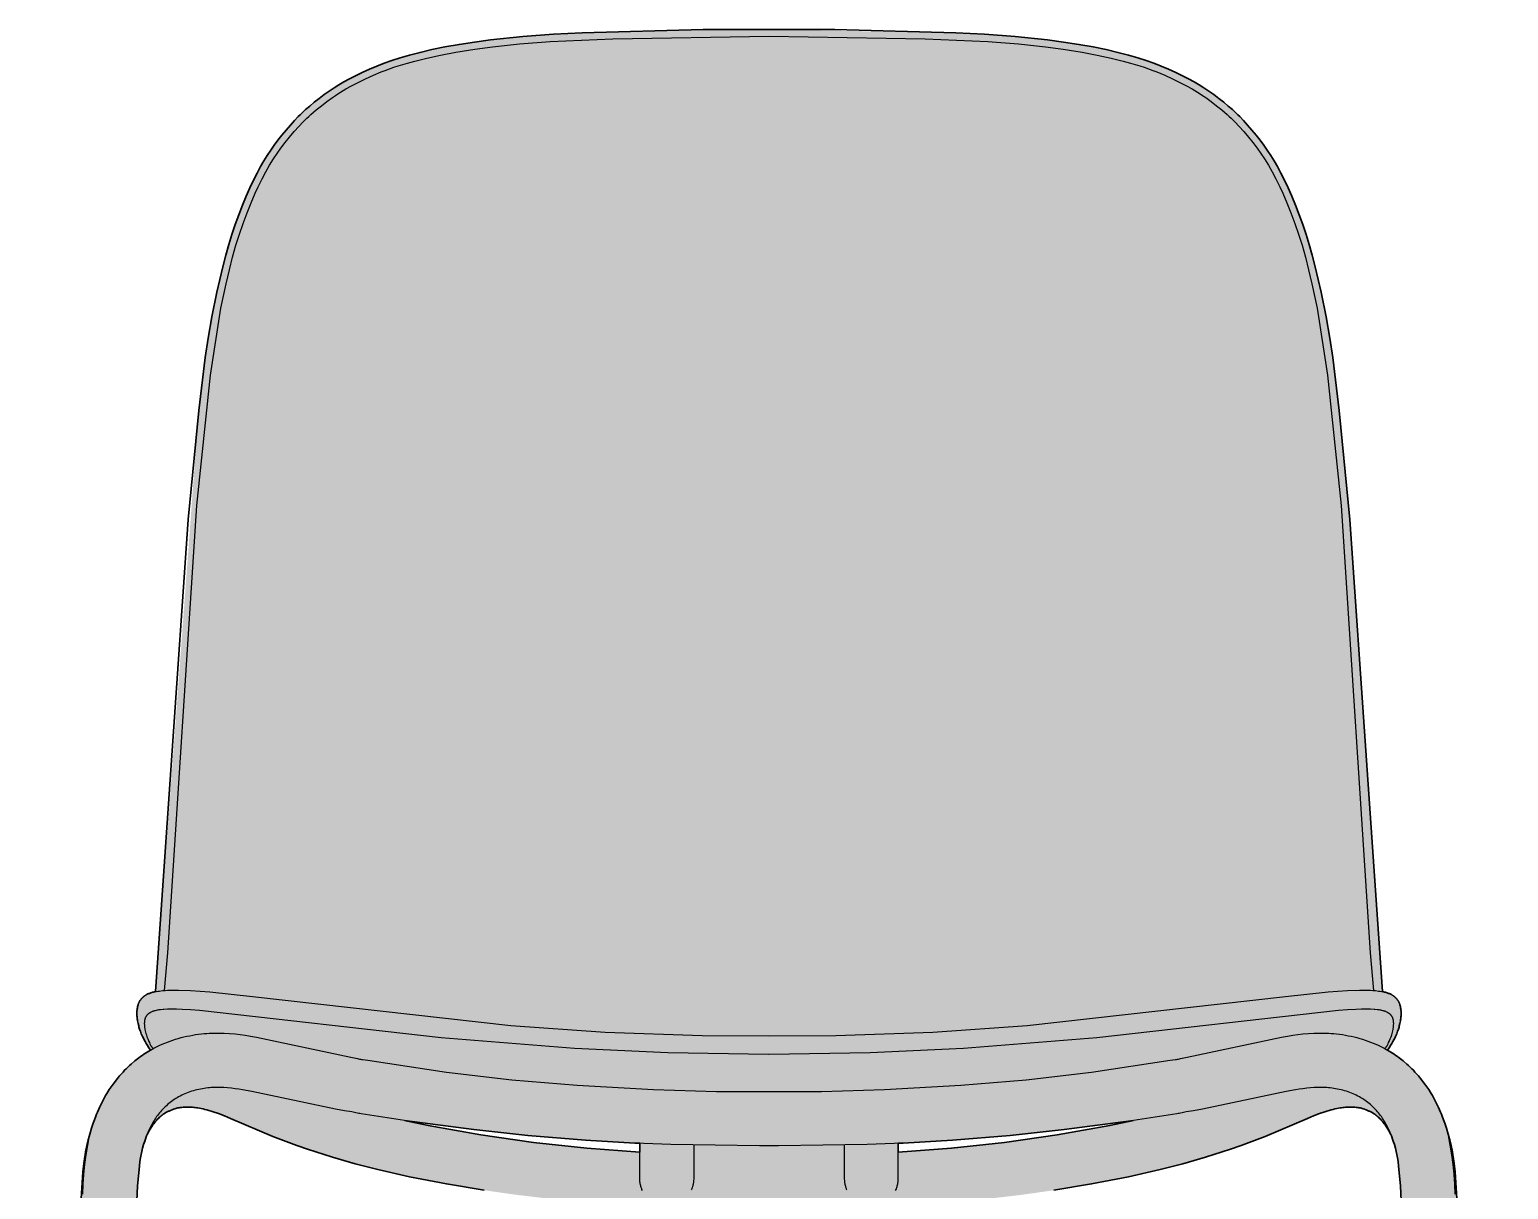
# Model space of a CAD drawing. Header units: millimetres. Extents: x 0 to 1796, y -1006 to 814.
# Drawn here: x 159 to 678, y 407 to 814 of the extents above; entities that cross this region are included whole.
import ezdxf

# ---------------------------------------------------------------- set-up
doc = ezdxf.new("R2010")
doc.units = ezdxf.units.MM
doc.layers.add('Blocks', color=7, linetype='Continuous')
doc.layers.add('Blocks$Fill', color=7, linetype='Continuous', true_color=0xffffff)
doc.layers.add('Blocks$Inner', color=7, linetype='Continuous', lineweight=25, true_color=0x007f00)
doc.layers.add('Blocks$Outline', color=7, linetype='Continuous', lineweight=35, true_color=0xff3f3f)

# ---------------------------------------------------------------- blocks, each defined once
blk = doc.blocks.new('13Eighty Dining Chair Front')
at = {"layer": 'Blocks$Fill'}
h = blk.add_hatch(color=256, dxfattribs=at)
h.paths.add_polyline_path([(199.38, 423.37), (198.77, 421.27), (198.48, 420.1), (198.23, 418.97), (198.02, 417.79), (197.82, 416.5), (197.64, 415.01), (197.29, 411.45), (197.01, 408.05), (179.03, 2.99), (178.97, 2.18), (178.94, 1.9), (178.93, 1.78), (178.92, 1.68), (178.9, 1.59), (178.89, 1.51), (178.88, 1.48), (178.87, 1.44), (178.86, 1.41), (178.85, 1.38), (178.84, 1.35), (178.84, 1.33), (178.83, 1.3), (178.82, 1.28), (178.81, 1.25), (178.8, 1.23), (178.78, 1.19), (178.76, 1.14), (178.73, 1.1), (178.71, 1.06), (178.69, 1.01), (178.66, 0.97), (178.63, 0.93), (178.6, 0.89), (178.57, 0.85), (178.54, 0.81), (178.51, 0.77), (178.47, 0.73), (178.44, 0.69), (178.4, 0.65), (178.36, 0.61), (178.32, 0.58), (178.28, 0.54), (178.24, 0.51), (178.19, 0.48), (178.15, 0.44), (178.1, 0.41), (178.06, 0.38), (178.01, 0.35), (177.96, 0.32), (177.91, 0.3), (177.86, 0.27), (177.8, 0.24), (177.75, 0.22), (177.7, 0.2), (177.64, 0.18), (177.59, 0.16), (177.54, 0.14), (177.48, 0.12), (177.45, 0.11), (177.42, 0.1), (177.41, 0.1), (177.39, 0.1), (177.37, 0.09), (177.35, 0.09), (177.31, 0.08), (177.26, 0.07), (177.19, 0.07), (177.12, 0.06), (176.92, 0.05), (175.88, 0.03), (161.72, 0.03), (161.32, 0.04), (161.18, 0.05), (161.05, 0.06), (160.95, 0.07), (160.85, 0.09), (160.76, 0.1), (160.68, 0.11), (160.6, 0.13), (160.52, 0.15), (160.45, 0.17), (160.41, 0.18), (160.38, 0.19), (160.34, 0.2), (160.31, 0.21), (160.28, 0.23), (160.25, 0.24), (160.21, 0.25), (160.18, 0.27), (160.16, 0.28), (160.13, 0.3), (160.1, 0.31), (160.07, 0.33), (160.04, 0.34), (160.01, 0.36), (159.99, 0.38), (159.96, 0.39), (159.94, 0.41), (159.91, 0.43), (159.89, 0.45), (159.86, 0.47), (159.84, 0.49), (159.81, 0.51), (159.79, 0.53), (159.76, 0.56), (159.74, 0.58), (159.71, 0.6), (159.69, 0.63), (159.67, 0.65), (159.64, 0.68), (159.62, 0.71), (159.6, 0.73), (159.58, 0.76), (159.55, 0.79), (159.53, 0.82), (159.51, 0.85), (159.49, 0.89), (159.47, 0.92), (159.45, 0.96), (159.43, 0.99), (159.41, 1.03), (159.39, 1.07), (159.37, 1.1), (159.36, 1.15), (159.34, 1.19), (159.32, 1.23), (159.3, 1.27), (159.29, 1.32), (159.27, 1.37), (159.26, 1.41), (159.24, 1.46), (159.23, 1.51), (159.22, 1.57), (159.19, 1.68), (159.18, 1.73), (159.17, 1.79), (159.16, 1.86), (159.15, 1.93), (159.14, 2), (159.13, 2.08), (159.12, 2.27), (159.11, 2.49), (159.11, 2.77), (159.11, 3.49), (159.35, 9.93), (177.62, 411.03), (177.81, 412.98), (178.15, 415.87), (178.49, 418.25), (178.62, 419.06), (178.78, 419.97), (179.36, 422.72), (179.69, 424.12), (179.99, 425.29), (180.22, 426.14), (180.87, 428.26), (181.43, 429.94), (182.35, 432.5), (182.62, 433.19), (182.91, 433.91), (183.25, 434.67), (183.63, 435.5), (184.53, 437.33), (185.42, 439.04), (185.8, 439.73), (186.17, 440.36), (186.58, 441.01), (187.09, 441.76), (188.47, 443.69), (190, 445.7), (190.69, 446.55), (191.32, 447.29), (191.91, 447.94), (192.47, 448.53), (193.03, 449.1), (193.59, 449.64), (194.17, 450.18), (194.77, 450.72), (196.09, 451.82), (197.42, 452.87), (198.04, 453.33), (198.64, 453.76), (199.22, 454.16), (199.8, 454.54), (200.96, 455.26), (201.57, 455.62), (200.49, 457.22), (200.06, 457.93), (199.67, 458.6), (199.33, 459.23), (199.03, 459.82), (198.76, 460.38), (198.52, 460.9), (198.32, 461.38), (198.14, 461.83), (197.98, 462.24), (197.84, 462.63), (197.71, 463), (197.6, 463.35), (197.5, 463.71), (197.39, 464.1), (197.18, 464.97), (197.09, 465.42), (197.01, 465.85), (196.94, 466.24), (196.88, 466.61), (196.84, 466.96), (196.81, 467.31), (196.79, 467.66), (196.77, 468.02), (196.76, 468.37), (196.76, 468.73), (196.77, 469.08), (196.8, 469.43), (196.81, 469.6), (196.83, 469.78), (196.85, 469.96), (196.88, 470.14), (196.94, 470.5), (197.01, 470.86), (197.09, 471.2), (197.17, 471.51), (197.21, 471.64), (197.25, 471.77), (197.3, 471.89), (197.34, 472), (197.38, 472.1), (197.43, 472.21), (197.47, 472.31), (197.53, 472.41), (197.58, 472.52), (197.64, 472.63), (197.7, 472.74), (197.77, 472.85), (197.84, 472.96), (197.91, 473.07), (197.99, 473.18), (198.07, 473.29), (198.15, 473.4), (198.23, 473.51), (198.32, 473.61), (198.41, 473.71), (198.5, 473.81), (198.59, 473.91), (198.69, 474.01), (198.79, 474.1), (198.9, 474.2), (199, 474.29), (199.11, 474.38), (199.22, 474.47), (199.34, 474.55), (199.45, 474.63), (199.57, 474.71), (199.68, 474.79), (199.8, 474.86), (199.91, 474.93), (200.03, 475), (200.15, 475.07), (200.27, 475.13), (200.39, 475.19), (200.64, 475.31), (200.9, 475.42), (201.17, 475.53), (201.44, 475.63), (201.71, 475.72), (201.98, 475.81), (202.25, 475.89), (202.55, 475.97), (202.89, 476.04), (203.28, 476.12), (203.34, 476.13), (218.45, 679.93), (220.75, 698.55), (221.79, 705.35), (223.11, 712.78), (224.87, 721.48), (226.9, 730.33), (227.94, 734.37), (229, 738.14), (230.09, 741.72), (231.26, 745.19), (232.49, 748.61), (233.78, 751.93), (235.1, 755.1), (236.41, 758.06), (237.69, 760.76), (238.94, 763.22), (240.17, 765.46), (241.36, 767.51), (242.53, 769.42), (243.71, 771.22), (244.94, 772.97), (246.25, 774.72), (247.67, 776.52), (249.15, 778.31), (250.63, 780.03), (252.05, 781.6), (253.37, 783), (254.02, 783.64), (254.66, 784.27), (255.31, 784.87), (255.98, 785.48), (257.42, 786.72), (259.02, 788.03), (260.75, 789.38), (262.53, 790.72), (264.28, 791.98), (265.96, 793.12), (267.63, 794.18), (269.38, 795.21), (271.32, 796.26), (273.49, 797.36), (275.86, 798.51), (278.36, 799.64), (280.92, 800.73), (283.51, 801.75), (286.21, 802.71), (289.14, 803.65), (292.41, 804.58), (296.11, 805.54), (300.26, 806.5), (304.85, 807.44), (309.84, 808.34), (315.22, 809.17), (320.85, 809.92), (332.23, 811.13), (342.99, 811.93), (353.05, 812.44), (395.47, 813.53), (418.58, 813.51), (484.1, 812.44), (494.16, 811.93), (504.92, 811.13), (516.31, 809.92), (521.93, 809.17), (527.31, 808.34), (532.31, 807.44), (536.89, 806.5), (541.04, 805.54), (544.74, 804.58), (548.01, 803.65), (550.94, 802.71), (553.64, 801.75), (556.23, 800.73), (558.79, 799.64), (561.29, 798.51), (563.66, 797.36), (565.84, 796.26), (567.77, 795.21), (569.52, 794.18), (571.2, 793.12), (572.88, 791.98), (574.63, 790.72), (576.4, 789.38), (578.13, 788.03), (579.74, 786.72), (581.17, 785.48), (581.84, 784.87), (582.49, 784.27), (583.14, 783.64), (583.78, 783), (585.1, 781.6), (586.52, 780.03), (588, 778.31), (589.48, 776.52), (590.9, 774.72), (592.21, 772.97), (593.44, 771.22), (594.62, 769.42), (595.79, 767.51), (596.98, 765.46), (598.21, 763.22), (599.46, 760.76), (600.74, 758.06), (602.06, 755.1), (603.37, 751.93), (604.66, 748.61), (605.9, 745.19), (607.06, 741.72), (608.16, 738.14), (609.21, 734.37), (610.25, 730.33), (612.28, 721.48), (614.04, 712.78), (615.36, 705.35), (616.4, 698.55), (618.7, 679.93), (622.41, 641.69), (633.81, 476.13), (634.26, 476.04), (634.6, 475.97), (634.9, 475.89), (635.17, 475.81), (635.44, 475.72), (635.71, 475.63), (635.98, 475.53), (636.25, 475.42), (636.51, 475.31), (636.76, 475.19), (636.88, 475.13), (637, 475.07), (637.12, 475), (637.24, 474.93), (637.35, 474.86), (637.47, 474.79), (637.59, 474.71), (637.7, 474.63), (637.81, 474.55), (637.93, 474.47), (638.04, 474.38), (638.15, 474.29), (638.25, 474.2), (638.36, 474.1), (638.46, 474.01), (638.56, 473.91), (638.65, 473.81), (638.75, 473.71), (638.83, 473.61), (638.92, 473.51), (639, 473.4), (639.09, 473.29), (639.16, 473.18), (639.24, 473.07), (639.31, 472.96), (639.38, 472.85), (639.45, 472.74), (639.51, 472.63), (639.57, 472.52), (639.63, 472.41), (639.68, 472.31), (639.73, 472.21), (639.77, 472.1), (639.81, 472), (639.86, 471.89), (639.9, 471.77), (639.94, 471.64), (639.98, 471.51), (640.06, 471.2), (640.14, 470.86), (640.21, 470.5), (640.27, 470.14), (640.3, 469.96), (640.32, 469.78), (640.34, 469.6), (640.36, 469.43), (640.38, 469.08), (640.39, 468.73), (640.39, 468.37), (640.38, 468.02), (640.37, 467.66), (640.34, 467.31), (640.31, 466.96), (640.27, 466.61), (640.21, 466.24), (640.15, 465.85), (640.06, 465.42), (639.97, 464.97), (639.76, 464.1), (639.66, 463.71), (639.55, 463.35), (639.44, 463), (639.31, 462.63), (639.18, 462.24), (639.02, 461.83), (638.84, 461.38), (638.63, 460.9), (638.39, 460.38), (638.13, 459.82), (637.82, 459.23), (637.48, 458.6), (637.09, 457.93), (636.66, 457.22), (636.16, 456.46), (635.58, 455.62), (637.36, 454.54), (637.93, 454.16), (638.51, 453.76), (639.11, 453.33), (639.73, 452.87), (641.06, 451.82), (642.38, 450.72), (642.99, 450.18), (643.56, 449.64), (644.12, 449.1), (644.68, 448.53), (645.24, 447.94), (645.83, 447.29), (646.46, 446.55), (647.15, 445.7), (648.68, 443.69), (650.06, 441.76), (650.57, 441.01), (650.99, 440.36), (651.35, 439.73), (651.73, 439.04), (652.63, 437.33), (653.52, 435.5), (653.9, 434.67), (654.24, 433.91), (654.53, 433.19), (654.81, 432.5), (655.31, 431.14), (656.28, 428.26), (656.93, 426.14), (657.17, 425.29), (657.46, 424.12), (657.79, 422.72), (658.37, 419.97), (658.53, 419.06), (658.67, 418.25), (659, 415.87), (659.34, 412.98), (659.53, 411.03), (660.1, 401.63), (678.04, 3.49), (678.05, 2.77), (678.04, 2.49), (678.03, 2.27), (678.02, 2.08), (678.01, 2), (678, 1.93), (677.99, 1.86), (677.98, 1.79), (677.97, 1.73), (677.96, 1.68), (677.94, 1.57), (677.92, 1.51), (677.91, 1.46), (677.89, 1.41), (677.88, 1.37), (677.86, 1.32), (677.85, 1.27), (677.83, 1.23), (677.81, 1.19), (677.8, 1.15), (677.78, 1.1), (677.76, 1.07), (677.74, 1.03), (677.72, 0.99), (677.7, 0.96), (677.68, 0.92), (677.66, 0.89), (677.64, 0.85), (677.62, 0.82), (677.6, 0.79), (677.58, 0.76), (677.55, 0.73), (677.53, 0.71), (677.51, 0.68), (677.48, 0.65), (677.46, 0.63), (677.44, 0.6), (677.41, 0.58), (677.39, 0.56), (677.37, 0.53), (677.34, 0.51), (677.32, 0.49), (677.29, 0.47), (677.27, 0.45), (677.24, 0.43), (677.22, 0.41), (677.19, 0.39), (677.16, 0.38), (677.14, 0.36), (677.11, 0.34), (677.08, 0.33), (677.05, 0.31), (677.03, 0.3), (677, 0.28), (676.97, 0.27), (676.94, 0.25), (676.91, 0.24), (676.87, 0.23), (676.84, 0.21), (676.81, 0.2), (676.78, 0.19), (676.74, 0.18), (676.71, 0.17), (676.63, 0.15), (676.56, 0.13), (676.47, 0.11), (676.39, 0.1), (676.3, 0.09), (676.21, 0.07), (676.1, 0.06), (675.98, 0.05), (675.83, 0.04), (675.43, 0.03), (669.8, 0), (660.23, 0.05), (660.03, 0.06), (659.96, 0.07), (659.9, 0.07), (659.84, 0.08), (659.8, 0.09), (659.78, 0.09), (659.76, 0.1), (659.74, 0.1), (659.73, 0.1), (659.7, 0.11), (659.67, 0.12), (659.62, 0.14), (659.56, 0.16), (659.51, 0.18), (659.45, 0.2), (659.4, 0.22), (659.35, 0.24), (659.3, 0.27), (659.24, 0.3), (659.19, 0.32), (659.15, 0.35), (659.1, 0.38), (659.05, 0.41), (659, 0.44), (658.96, 0.48), (658.91, 0.51), (658.87, 0.54), (658.83, 0.58), (658.79, 0.61), (658.75, 0.65), (658.71, 0.69), (658.68, 0.73), (658.64, 0.77), (658.61, 0.81), (658.58, 0.85), (658.55, 0.89), (658.52, 0.93), (658.49, 0.97), (658.47, 1.01), (658.44, 1.06), (658.42, 1.1), (658.39, 1.14), (658.37, 1.19), (658.35, 1.23), (658.34, 1.25), (658.33, 1.28), (658.32, 1.3), (658.32, 1.33), (658.31, 1.35), (658.3, 1.38), (658.29, 1.41), (658.28, 1.44), (658.27, 1.48), (658.27, 1.51), (658.25, 1.59), (658.24, 1.68), (658.22, 1.78), (658.21, 1.9), (658.18, 2.18), (658.12, 2.99), (640.14, 408.05), (639.87, 411.45), (639.52, 415.01), (639.33, 416.5), (639.14, 417.79), (638.92, 418.97), (638.67, 420.1), (638.38, 421.27), (638.05, 422.47), (637.77, 423.37), (637.11, 425.23), (636.99, 425.52), (636.88, 425.77), (636.78, 425.98), (636.68, 426.19), (636.21, 427.07), (635.95, 427.54), (635.67, 428.02), (635.37, 428.49), (635.06, 428.96), (634.76, 429.4), (634.47, 429.8), (634.19, 430.17), (633.93, 430.5), (633.67, 430.81), (633.4, 431.11), (633.12, 431.4), (632.83, 431.69), (632.52, 431.98), (632.19, 432.27), (631.85, 432.56), (631.48, 432.84), (631.11, 433.11), (630.74, 433.37), (630.55, 433.49), (630.37, 433.6), (630.18, 433.72), (629.98, 433.83), (629.78, 433.93), (629.57, 434.04), (629.35, 434.15), (629.11, 434.26), (628.6, 434.47), (628.07, 434.69), (627.55, 434.88), (627.08, 435.04), (626.71, 435.16), (626.54, 435.21), (626.39, 435.25), (626.25, 435.29), (626.12, 435.32), (625.85, 435.37), (625.56, 435.42), (625.25, 435.47), (624.92, 435.51), (624.57, 435.55), (624.19, 435.59), (623.79, 435.61), (623.37, 435.63), (622.9, 435.64), (622.4, 435.64), (621.88, 435.62), (621.37, 435.6), (620.87, 435.57), (620.41, 435.53), (619.97, 435.48), (619.51, 435.42), (619.01, 435.34), (617.83, 435.12), (617.18, 434.98), (616.5, 434.83), (615.83, 434.65), (615.12, 434.46), (614.38, 434.24), (613.58, 433.98), (611.76, 433.35), (609.7, 432.57), (607.51, 431.69), (592.68, 425.35), (584.28, 422.18), (580.5, 420.86), (571.77, 418.06), (563.82, 415.79), (555.82, 413.74), (544.78, 411.22), (531.75, 408.67), (518.55, 406.47), (506.97, 404.83), (492.13, 403.1), (477.2, 401.78), (454.78, 400.3), (432.14, 399.67), (418.58, 399.64), (382.37, 400.3), (359.96, 401.78), (345.02, 403.1), (330.18, 404.83), (318.6, 406.47), (305.4, 408.67), (292.37, 411.22), (281.33, 413.74), (273.33, 415.79), (265.38, 418.06), (256.65, 420.86), (252.87, 422.18), (244.48, 425.35), (229.64, 431.69), (227.45, 432.57), (225.4, 433.35), (223.57, 433.98), (222.77, 434.24), (222.03, 434.46), (221.33, 434.65), (220.65, 434.83), (219.98, 434.98), (219.32, 435.12), (218.15, 435.34), (217.65, 435.42), (217.19, 435.48), (216.74, 435.53), (216.28, 435.57), (215.79, 435.6), (215.27, 435.62), (214.75, 435.64), (214.25, 435.64), (213.79, 435.63), (213.36, 435.61), (212.96, 435.59), (212.58, 435.55), (212.23, 435.51), (211.9, 435.47), (211.59, 435.42), (211.31, 435.37), (211.04, 435.32), (210.9, 435.29), (210.76, 435.25), (210.61, 435.21), (210.45, 435.16), (210.07, 435.04), (209.6, 434.88), (209.09, 434.69), (208.55, 434.47), (208.04, 434.26), (207.8, 434.15), (207.58, 434.04), (207.37, 433.93), (207.17, 433.83), (206.97, 433.72), (206.78, 433.6), (206.6, 433.49), (206.41, 433.37), (206.04, 433.11), (205.67, 432.84), (205.31, 432.56), (204.96, 432.27), (204.63, 431.98), (204.32, 431.69), (204.03, 431.4), (203.75, 431.11), (203.49, 430.81), (203.22, 430.5), (202.96, 430.17), (202.68, 429.8), (202.39, 429.4), (202.09, 428.96), (201.78, 428.49), (201.49, 428.02), (201.2, 427.54), (200.94, 427.07), (200.47, 426.19), (200.37, 425.98), (200.27, 425.77), (200.16, 425.52), (200.04, 425.23), (199.75, 424.43)], flags=0)
h.paths.add_polyline_path([(290.71, 430.91), (317.44, 425.91), (335.98, 423.24), (354.6, 421.19), (373.22, 419.78), (373.21, 422.93), (354.21, 424.03), (333.89, 425.72), (315.02, 427.73), (290.72, 430.91)], flags=0)
h.paths.add_polyline_path([(546.44, 430.91), (522.14, 427.73), (503.26, 425.72), (482.94, 424.03), (465.68, 423.01), (463.94, 422.93), (463.94, 419.78), (501.17, 423.24), (519.71, 425.91), (538.15, 429.21)], flags=0)
at = {"layer": 'Blocks$Inner'}
for points in [[(203.34, 476.13), (214.74, 641.69), (218.45, 679.93), (220.75, 698.55), (221.79, 705.35), (223.11, 712.78), (224.87, 721.48), (226.9, 730.33), (227.94, 734.37), (229, 738.14), (230.09, 741.72), (231.26, 745.19), (232.49, 748.61), (233.78, 751.93), (235.1, 755.1), (236.41, 758.06), (237.69, 760.76), (238.94, 763.22), (240.17, 765.46), (241.36, 767.51), (242.53, 769.42), (243.71, 771.22), (244.94, 772.97), (246.25, 774.72), (247.67, 776.52), (249.15, 778.31), (250.63, 780.03), (252.05, 781.6), (253.37, 783), (254.02, 783.64), (254.66, 784.27), (255.31, 784.87), (255.98, 785.48), (257.42, 786.72), (259.02, 788.03), (260.75, 789.38), (262.53, 790.72), (264.28, 791.98), (265.96, 793.12), (267.63, 794.18), (269.38, 795.21), (271.32, 796.26), (273.49, 797.36), (275.86, 798.51), (278.36, 799.64), (280.92, 800.73), (283.51, 801.75), (286.21, 802.71), (289.14, 803.65), (292.41, 804.58), (296.11, 805.54), (300.26, 806.5), (304.85, 807.44), (309.84, 808.34), (315.22, 809.17), (320.85, 809.92), (332.23, 811.13), (342.99, 811.93), (353.05, 812.44), (395.47, 813.53), (418.58, 813.51), (441.69, 813.53), (484.1, 812.44), (494.16, 811.93), (504.92, 811.13), (516.31, 809.92), (521.93, 809.17), (527.31, 808.34), (532.31, 807.44), (536.89, 806.5), (541.04, 805.54), (544.74, 804.58), (548.01, 803.65), (550.94, 802.71), (553.64, 801.75), (556.23, 800.73), (558.79, 799.64), (561.29, 798.51), (563.66, 797.36), (565.84, 796.26), (567.77, 795.21), (569.52, 794.18), (571.2, 793.12), (572.88, 791.98), (574.63, 790.72), (576.4, 789.38), (578.13, 788.03), (579.74, 786.72), (581.17, 785.48), (581.84, 784.87), (582.49, 784.27), (583.14, 783.64), (583.78, 783), (585.1, 781.6), (586.52, 780.03), (588, 778.31), (589.48, 776.52), (590.9, 774.72), (592.21, 772.97), (593.44, 771.22), (594.62, 769.42), (595.79, 767.51), (596.98, 765.46), (598.21, 763.22), (599.46, 760.76), (600.74, 758.06), (602.06, 755.1), (603.37, 751.93), (604.66, 748.61), (605.9, 745.19), (607.06, 741.72), (608.16, 738.14), (609.21, 734.37), (610.25, 730.33), (612.28, 721.48), (614.04, 712.78), (615.36, 705.35), (616.4, 698.55), (618.7, 679.93), (622.41, 641.69), (633.81, 476.13)], [(206.49, 476.55), (207.66, 489.72), (217.77, 646.66), (222.54, 692.34), (226.25, 715.82), (228.08, 724.4), (229.21, 729.26), (230.36, 733.74), (231.52, 737.87), (232.74, 741.78), (234.04, 745.56), (235.42, 749.26), (236.85, 752.83), (238.29, 756.17), (239.33, 758.41), (240.71, 761.2), (242.05, 763.7), (243.35, 765.97), (244.7, 768.17), (245.98, 770.1), (247.32, 771.98), (248.78, 773.9), (250.36, 775.86), (251.98, 777.78), (253.56, 779.55), (255, 781.09), (255.68, 781.77), (256.37, 782.44), (257.07, 783.09), (257.78, 783.73), (258.72, 784.55), (259.68, 785.35), (261.5, 786.8), (263.42, 788.27), (265.35, 789.67), (266.45, 790.44), (267.33, 791.03), (268.23, 791.61), (269.14, 792.17), (270.06, 792.72), (272.09, 793.84), (274.42, 795.03), (277, 796.28), (279.74, 797.52), (282.53, 798.69), (283.94, 799.24), (285.36, 799.77), (286.87, 800.3), (288.39, 800.8), (291.77, 801.81), (294.26, 802.49), (298.54, 803.55), (303.36, 804.6), (308.71, 805.61), (315.38, 806.66), (321.6, 807.49), (331.06, 808.51), (341.77, 809.35), (363.77, 810.34), (418.58, 811.18), (473.38, 810.34), (495.39, 809.35), (506.09, 808.51), (515.56, 807.49), (521.77, 806.66), (528.44, 805.61), (533.79, 804.6), (538.61, 803.55), (542.89, 802.49), (545.38, 801.81), (548.76, 800.8), (550.28, 800.3), (551.79, 799.77), (553.21, 799.24), (554.62, 798.69), (557.42, 797.52), (560.15, 796.28), (562.74, 795.03), (565.06, 793.84), (567.09, 792.72), (568.01, 792.17), (568.92, 791.61), (569.82, 791.03), (570.7, 790.44), (571.81, 789.67), (573.73, 788.27), (575.66, 786.8), (577.47, 785.35), (578.43, 784.55), (579.38, 783.73), (580.09, 783.09), (580.79, 782.44), (581.48, 781.77), (582.15, 781.09), (583.6, 779.55), (585.17, 777.78), (586.79, 775.86), (588.38, 773.9), (589.84, 771.98), (591.18, 770.1), (592.45, 768.17), (593.8, 765.97), (595.1, 763.7), (596.44, 761.2), (597.82, 758.41), (598.86, 756.17), (600.3, 752.83), (601.73, 749.26), (603.12, 745.56), (604.41, 741.78), (605.63, 737.87), (606.8, 733.74), (607.94, 729.26), (609.08, 724.4), (610.9, 715.82), (614.61, 692.34), (619.38, 646.66), (629.49, 489.72), (630.66, 476.55)], [(201.57, 455.62), (200.99, 456.46), (200.49, 457.22), (200.06, 457.93), (199.67, 458.6), (199.33, 459.23), (199.03, 459.82), (198.76, 460.38), (198.52, 460.9), (198.32, 461.38), (198.14, 461.83), (197.98, 462.24), (197.84, 462.63), (197.71, 463), (197.6, 463.35), (197.5, 463.71), (197.39, 464.1), (197.18, 464.97), (197.09, 465.42), (197.01, 465.85), (196.94, 466.24), (196.88, 466.61), (196.84, 466.96), (196.81, 467.31), (196.79, 467.66), (196.77, 468.02), (196.76, 468.37), (196.76, 468.73), (196.77, 469.08), (196.8, 469.43), (196.81, 469.6), (196.83, 469.78), (196.85, 469.96), (196.88, 470.14), (196.94, 470.5), (197.01, 470.86), (197.09, 471.2), (197.17, 471.51), (197.21, 471.64), (197.25, 471.77), (197.3, 471.89), (197.34, 472), (197.38, 472.1), (197.43, 472.21), (197.47, 472.31), (197.53, 472.41), (197.58, 472.52), (197.64, 472.63), (197.7, 472.74), (197.77, 472.85), (197.84, 472.96), (197.91, 473.07), (197.99, 473.18), (198.07, 473.29), (198.15, 473.4), (198.23, 473.51), (198.32, 473.61), (198.41, 473.71), (198.5, 473.81), (198.59, 473.91), (198.69, 474.01), (198.79, 474.1), (198.9, 474.2), (199, 474.29), (199.11, 474.38), (199.22, 474.47), (199.34, 474.55), (199.45, 474.63), (199.57, 474.71), (199.68, 474.79), (199.8, 474.86), (199.91, 474.93), (200.03, 475), (200.15, 475.07), (200.27, 475.13), (200.39, 475.19), (200.64, 475.31), (200.9, 475.42), (201.17, 475.53), (201.44, 475.63), (201.71, 475.72), (201.98, 475.81), (202.25, 475.89), (202.55, 475.97), (202.89, 476.04), (203.28, 476.12), (203.7, 476.2), (204.17, 476.28), (204.67, 476.35), (205.73, 476.48), (206.71, 476.57), (207.54, 476.62), (208.4, 476.65), (210.51, 476.68), (211.35, 476.67), (215.57, 476.51), (222.32, 476.01), (237.35, 474.39), (327.94, 464.23), (361.06, 461.97), (395.13, 460.72), (418.58, 460.61), (442.02, 460.72), (476.09, 461.97), (509.21, 464.23), (599.8, 474.39), (614.83, 476.01), (621.58, 476.51), (625.8, 476.67), (626.64, 476.68), (628.75, 476.65), (629.61, 476.62), (630.44, 476.57), (631.43, 476.48), (632.48, 476.35), (632.98, 476.28), (633.45, 476.2), (633.88, 476.12), (634.26, 476.04), (634.6, 475.97), (634.9, 475.89), (635.17, 475.81), (635.44, 475.72), (635.71, 475.63), (635.98, 475.53), (636.25, 475.42), (636.51, 475.31), (636.76, 475.19), (636.88, 475.13), (637, 475.07), (637.12, 475), (637.24, 474.93), (637.35, 474.86), (637.47, 474.79), (637.59, 474.71), (637.7, 474.63), (637.81, 474.55), (637.93, 474.47), (638.04, 474.38), (638.15, 474.29), (638.25, 474.2), (638.36, 474.1), (638.46, 474.01), (638.56, 473.91), (638.65, 473.81), (638.75, 473.71), (638.83, 473.61), (638.92, 473.51), (639, 473.4), (639.09, 473.29), (639.16, 473.18), (639.24, 473.07), (639.31, 472.96), (639.38, 472.85), (639.45, 472.74), (639.51, 472.63), (639.57, 472.52), (639.63, 472.41), (639.68, 472.31), (639.73, 472.21), (639.77, 472.1), (639.81, 472), (639.86, 471.89), (639.9, 471.77), (639.94, 471.64), (639.98, 471.51), (640.06, 471.2), (640.14, 470.86), (640.21, 470.5), (640.27, 470.14), (640.3, 469.96), (640.32, 469.78), (640.34, 469.6), (640.36, 469.43), (640.38, 469.08), (640.39, 468.73), (640.39, 468.37), (640.38, 468.02), (640.37, 467.66), (640.34, 467.31), (640.31, 466.96), (640.27, 466.61), (640.21, 466.24), (640.15, 465.85), (640.06, 465.42), (639.97, 464.97), (639.76, 464.1), (639.66, 463.71), (639.55, 463.35), (639.44, 463), (639.31, 462.63), (639.18, 462.24), (639.02, 461.83), (638.84, 461.38), (638.63, 460.9), (638.39, 460.38), (638.13, 459.82), (637.82, 459.23), (637.48, 458.6), (637.09, 457.93), (636.66, 457.22), (636.16, 456.46), (635.58, 455.62)], [(634.63, 456.16), (634.7, 456.21), (634.74, 456.24), (634.78, 456.28), (634.83, 456.32), (634.87, 456.37), (634.93, 456.43), (634.98, 456.49), (635.04, 456.57), (635.11, 456.65), (635.17, 456.73), (635.24, 456.82), (635.3, 456.91), (635.35, 456.99), (635.44, 457.13), (635.52, 457.26), (635.59, 457.39), (635.79, 457.77), (636.02, 458.25), (636.21, 458.67), (636.37, 459.04), (636.59, 459.61), (636.85, 460.33), (637.08, 461), (637.2, 461.42), (637.33, 461.89), (637.46, 462.39), (637.56, 462.88), (637.64, 463.36), (637.68, 463.59), (637.71, 463.82), (637.75, 464.23), (637.77, 464.4), (637.77, 464.58), (637.78, 464.82), (637.78, 465.09), (637.77, 465.23), (637.77, 465.37), (637.76, 465.5), (637.75, 465.63), (637.73, 465.76), (637.72, 465.87), (637.7, 465.99), (637.68, 466.1), (637.65, 466.22), (637.63, 466.34), (637.59, 466.45), (637.56, 466.57), (637.52, 466.69), (637.48, 466.8), (637.44, 466.91), (637.4, 467.01), (637.36, 467.1), (637.32, 467.18), (637.28, 467.25), (637.25, 467.32), (637.21, 467.38), (637.17, 467.45), (637.13, 467.51), (637.08, 467.58), (637.03, 467.65), (636.97, 467.73), (636.91, 467.8), (636.84, 467.88), (636.76, 467.97), (636.68, 468.05), (636.59, 468.14), (636.5, 468.22), (636.4, 468.31), (636.3, 468.38), (636.2, 468.46), (636.09, 468.54), (635.97, 468.61), (635.86, 468.68), (635.74, 468.75), (635.62, 468.82), (635.5, 468.88), (635.39, 468.94), (635.18, 469.03), (635, 469.11), (634.84, 469.17), (634.67, 469.23), (634.46, 469.29), (634.21, 469.37), (633.93, 469.44), (633.64, 469.52), (633.34, 469.58), (633.02, 469.64), (632.72, 469.7), (632.43, 469.74), (632.09, 469.78), (631.22, 469.88), (630.91, 469.91), (629.6, 469.98), (628.93, 470), (627.94, 470.01), (626.46, 469.99), (624.54, 469.91), (621.52, 469.74), (618.46, 469.5), (533.56, 459.92), (486.82, 456.14), (454.06, 454.64), (418.61, 454.08), (418.58, 454.08), (418.54, 454.08), (383.09, 454.64), (350.33, 456.14), (303.59, 459.92), (218.69, 469.5), (215.63, 469.74), (212.61, 469.91), (210.7, 469.99), (209.21, 470.01), (208.22, 470), (207.55, 469.98), (206.24, 469.91), (205.93, 469.88), (205.06, 469.78), (204.72, 469.74), (204.43, 469.7), (204.13, 469.64), (203.82, 469.58), (203.51, 469.52), (203.22, 469.44), (202.94, 469.37), (202.69, 469.29), (202.48, 469.23), (202.31, 469.17), (202.15, 469.11), (201.98, 469.03), (201.77, 468.94), (201.65, 468.88), (201.53, 468.82), (201.41, 468.75), (201.29, 468.68), (201.18, 468.61), (201.06, 468.54), (200.96, 468.46), (200.85, 468.38), (200.75, 468.31), (200.66, 468.22), (200.56, 468.14), (200.47, 468.05), (200.39, 467.97), (200.31, 467.88), (200.24, 467.8), (200.18, 467.73), (200.12, 467.65), (200.07, 467.58), (200.02, 467.51), (199.98, 467.45), (199.94, 467.38), (199.9, 467.32), (199.87, 467.25), (199.83, 467.18), (199.79, 467.1), (199.76, 467.01), (199.71, 466.91), (199.67, 466.8), (199.63, 466.69), (199.59, 466.57), (199.56, 466.45), (199.53, 466.34), (199.5, 466.22), (199.48, 466.1), (199.45, 465.99), (199.44, 465.87), (199.42, 465.76), (199.41, 465.63), (199.4, 465.5), (199.39, 465.37), (199.38, 465.23), (199.37, 465.09), (199.37, 464.82), (199.38, 464.58), (199.39, 464.4), (199.4, 464.23), (199.44, 463.82), (199.47, 463.59), (199.51, 463.36), (199.59, 462.88), (199.7, 462.39), (199.82, 461.89), (199.95, 461.42), (200.08, 461), (200.3, 460.33), (200.56, 459.61), (200.78, 459.04), (200.94, 458.67), (201.13, 458.25), (201.36, 457.77), (201.56, 457.39), (201.63, 457.26), (201.71, 457.13), (201.8, 456.99), (201.86, 456.91), (201.91, 456.82), (201.98, 456.73), (202.04, 456.65), (202.11, 456.57), (202.17, 456.49), (202.23, 456.43), (202.28, 456.37), (202.33, 456.32), (202.37, 456.28), (202.42, 456.24), (202.46, 456.21), (202.52, 456.16)], [(177.06, 401.63), (177.62, 411.03), (177.81, 412.98), (178.15, 415.87), (178.49, 418.25), (178.62, 419.06), (178.78, 419.97), (179.36, 422.72), (179.69, 424.12), (179.99, 425.29), (180.22, 426.14), (180.87, 428.26), (181.43, 429.94), (181.84, 431.14), (182.35, 432.5), (182.62, 433.19), (182.91, 433.91), (183.25, 434.67), (183.63, 435.5), (184.53, 437.33), (185.42, 439.04), (185.8, 439.73), (186.17, 440.36), (186.58, 441.01), (187.09, 441.76), (188.47, 443.69), (190, 445.7), (190.69, 446.55), (191.32, 447.29), (191.91, 447.94), (192.47, 448.53), (193.03, 449.1), (193.59, 449.64), (194.17, 450.18), (194.77, 450.72), (196.09, 451.82), (197.42, 452.87), (198.04, 453.33), (198.64, 453.76), (199.22, 454.16), (199.8, 454.54), (200.96, 455.26), (202.14, 455.95), (202.75, 456.29), (203.39, 456.62), (204.08, 456.96), (204.83, 457.31), (205.68, 457.69), (206.58, 458.07), (207.53, 458.45), (208.48, 458.81), (209.42, 459.14), (210.36, 459.45), (211.3, 459.73), (212.26, 460), (213.25, 460.24), (214.26, 460.47), (215.29, 460.68), (216.34, 460.87), (217.38, 461.04), (218.41, 461.18), (219.42, 461.3), (220.38, 461.4), (221.3, 461.48), (222.18, 461.53), (223.88, 461.59), (225.57, 461.6), (227.36, 461.54), (229.29, 461.43), (231.2, 461.27), (232.97, 461.07), (234.71, 460.83), (236.6, 460.53), (238.71, 460.14), (271.8, 453.18), (274.12, 452.63), (274.86, 452.48), (275.23, 452.41), (275.59, 452.35), (275.93, 452.31), (277.76, 452.09), (305.39, 447.94), (328.33, 445.25), (351.27, 443.35), (378.1, 441.79), (400.11, 441.09), (418.58, 441.07), (437.04, 441.09), (459.06, 441.79), (485.88, 443.35), (508.82, 445.25), (531.77, 447.94), (559.39, 452.09), (561.22, 452.31), (561.57, 452.35), (561.92, 452.41), (562.29, 452.48), (563.03, 452.63), (565.35, 453.18), (598.44, 460.14), (600.55, 460.53), (602.44, 460.83), (604.18, 461.07), (605.95, 461.27), (607.87, 461.43), (609.8, 461.54), (611.58, 461.6), (613.27, 461.59), (614.97, 461.53), (615.85, 461.48), (616.77, 461.4), (617.74, 461.3), (618.74, 461.18), (619.77, 461.04), (620.82, 460.87), (621.86, 460.68), (622.89, 460.47), (623.9, 460.24), (624.89, 460), (625.85, 459.73), (626.8, 459.45), (627.73, 459.14), (628.67, 458.81), (629.63, 458.45), (630.57, 458.07), (631.48, 457.69), (632.32, 457.31), (633.08, 456.96), (633.76, 456.62), (634.4, 456.29), (635.01, 455.95), (636.2, 455.26), (637.36, 454.54), (637.93, 454.16), (638.51, 453.76), (639.11, 453.33), (639.73, 452.87), (641.06, 451.82), (642.38, 450.72), (642.99, 450.18), (643.56, 449.64), (644.12, 449.1), (644.68, 448.53), (645.24, 447.94), (645.83, 447.29), (646.46, 446.55), (647.15, 445.7), (648.68, 443.69), (650.06, 441.76), (650.57, 441.01), (650.99, 440.36), (651.35, 439.73), (651.73, 439.04), (652.63, 437.33), (653.52, 435.5), (653.9, 434.67), (654.24, 433.91), (654.53, 433.19), (654.81, 432.5), (655.31, 431.14), (655.73, 429.94), (656.28, 428.26), (656.93, 426.14), (657.17, 425.29), (657.46, 424.12), (657.79, 422.72), (658.37, 419.97), (658.53, 419.06), (658.67, 418.25), (659, 415.87), (659.34, 412.98), (659.53, 411.03), (660.1, 401.63)], [(658.12, 2.99), (640.14, 408.05), (639.87, 411.45), (639.52, 415.01), (639.33, 416.5), (639.14, 417.79), (638.92, 418.97), (638.67, 420.1), (638.38, 421.27), (638.05, 422.47), (637.67, 423.69), (637.25, 424.91), (637.02, 425.52), (636.78, 426.13), (636.27, 427.31), (635.74, 428.45), (635.47, 428.99), (635.2, 429.52), (634.92, 430.02), (634.65, 430.5), (634.37, 430.96), (634.08, 431.41), (633.78, 431.85), (633.47, 432.29), (633.15, 432.71), (632.82, 433.14), (632.47, 433.57), (632.1, 434), (631.72, 434.43), (631.32, 434.85), (630.91, 435.28), (630.49, 435.69), (630.06, 436.09), (629.61, 436.49), (629.16, 436.87), (628.7, 437.24), (628.23, 437.6), (627.76, 437.95), (627.27, 438.28), (626.77, 438.61), (626.26, 438.92), (625.73, 439.22), (625.2, 439.51), (624.66, 439.78), (624.1, 440.05), (623.53, 440.3), (622.96, 440.54), (622.37, 440.77), (621.77, 440.98), (621.17, 441.18), (620.55, 441.37), (619.93, 441.54), (619.3, 441.7), (618.67, 441.84), (618.04, 441.97), (617.4, 442.08), (616.77, 442.19), (616.14, 442.27), (615.51, 442.35), (614.89, 442.41), (614.27, 442.45), (613.65, 442.49), (613.02, 442.51), (612.4, 442.52), (611.14, 442.51), (609.85, 442.46), (608.55, 442.37), (607.25, 442.25), (605.94, 442.09), (604.64, 441.91), (603.28, 441.68), (600.1, 441.07), (570.7, 434.89), (567.58, 434.29), (565, 433.94), (564.49, 433.85), (564.01, 433.75), (562.54, 433.42), (562.16, 433.34), (561.67, 433.25), (546.44, 430.91), (522.14, 427.73), (503.26, 425.72), (482.94, 424.03), (465.68, 423.01), (453.05, 422.47), (421.96, 422.04), (418.58, 422.07), (415.2, 422.04), (384.1, 422.47), (371.47, 423.01), (354.21, 424.03), (333.89, 425.72), (315.02, 427.73), (290.72, 430.91), (275.48, 433.25), (274.99, 433.34), (274.62, 433.42), (273.14, 433.75), (272.66, 433.85), (272.15, 433.94), (269.57, 434.29), (266.45, 434.89), (237.05, 441.07), (233.87, 441.68), (232.51, 441.91), (231.21, 442.09), (229.91, 442.25), (228.6, 442.37), (227.3, 442.46), (226.01, 442.51), (224.75, 442.52), (224.13, 442.51), (223.51, 442.49), (222.88, 442.45), (222.26, 442.41), (221.64, 442.35), (221.01, 442.27), (220.38, 442.19), (219.75, 442.08), (219.12, 441.97), (218.48, 441.84), (217.85, 441.7), (217.22, 441.54), (216.6, 441.37), (215.98, 441.18), (215.38, 440.98), (214.78, 440.77), (214.2, 440.54), (213.62, 440.3), (213.05, 440.05), (212.5, 439.78), (211.95, 439.51), (211.42, 439.22), (210.9, 438.92), (210.39, 438.61), (209.89, 438.28), (209.4, 437.95), (208.92, 437.6), (208.45, 437.24), (207.99, 436.87), (207.54, 436.49), (207.1, 436.09), (206.66, 435.69), (206.24, 435.28), (205.83, 434.85), (205.44, 434.43), (205.05, 434), (204.69, 433.57), (204.33, 433.14), (204, 432.71), (203.68, 432.29), (203.37, 431.85), (203.07, 431.41), (202.78, 430.96), (202.5, 430.5), (202.23, 430.02), (201.95, 429.52), (201.68, 428.99), (201.41, 428.45), (200.88, 427.31), (200.37, 426.13), (200.13, 425.52), (199.9, 424.91), (199.48, 423.69), (199.1, 422.47), (198.77, 421.27), (198.48, 420.1), (198.23, 418.97), (198.02, 417.79), (197.82, 416.5), (197.64, 415.01), (197.29, 411.45), (197.01, 408.05), (179.03, 2.99)], [(199.33, 423.23), (199.75, 424.43), (200.04, 425.23), (200.16, 425.52), (200.27, 425.77), (200.37, 425.98), (200.47, 426.19), (200.94, 427.07), (201.2, 427.54), (201.49, 428.02), (201.78, 428.49), (202.09, 428.96), (202.39, 429.4), (202.68, 429.8), (202.96, 430.17), (203.22, 430.5), (203.49, 430.81), (203.75, 431.11), (204.03, 431.4), (204.32, 431.69), (204.63, 431.98), (204.96, 432.27), (205.31, 432.56), (205.67, 432.84), (206.04, 433.11), (206.41, 433.37), (206.6, 433.49), (206.78, 433.6), (206.97, 433.72), (207.17, 433.83), (207.37, 433.93), (207.58, 434.04), (207.8, 434.15), (208.04, 434.26), (208.55, 434.47), (209.09, 434.69), (209.6, 434.88), (210.07, 435.04), (210.45, 435.16), (210.61, 435.21), (210.76, 435.25), (210.9, 435.29), (211.04, 435.32), (211.31, 435.37), (211.59, 435.42), (211.9, 435.47), (212.23, 435.51), (212.58, 435.55), (212.96, 435.59), (213.36, 435.61), (213.79, 435.63), (214.25, 435.64), (214.75, 435.64), (215.27, 435.62), (215.79, 435.6), (216.28, 435.57), (216.74, 435.53), (217.19, 435.48), (217.65, 435.42), (218.15, 435.34), (219.32, 435.12), (219.98, 434.98), (220.65, 434.83), (221.33, 434.65), (222.03, 434.46), (222.77, 434.24), (223.57, 433.98), (225.4, 433.35), (227.45, 432.57), (229.64, 431.69), (244.48, 425.35), (252.87, 422.18), (256.65, 420.86), (265.38, 418.06), (273.33, 415.79), (281.33, 413.74), (292.37, 411.22), (305.4, 408.67), (318.6, 406.47)], [(518.55, 406.47), (531.75, 408.67), (544.78, 411.22), (555.82, 413.74), (563.82, 415.79), (571.77, 418.06), (580.5, 420.86), (584.28, 422.18), (592.68, 425.35), (607.51, 431.69), (609.7, 432.57), (611.76, 433.35), (613.58, 433.98), (614.38, 434.24), (615.12, 434.46), (615.83, 434.65), (616.5, 434.83), (617.18, 434.98), (617.83, 435.12), (619.01, 435.34), (619.51, 435.42), (619.97, 435.48), (620.41, 435.53), (620.87, 435.57), (621.37, 435.6), (621.88, 435.62), (622.4, 435.64), (622.9, 435.64), (623.37, 435.63), (623.79, 435.61), (624.19, 435.59), (624.57, 435.55), (624.92, 435.51), (625.25, 435.47), (625.56, 435.42), (625.85, 435.37), (626.12, 435.32), (626.25, 435.29), (626.39, 435.25), (626.54, 435.21), (626.71, 435.16), (627.08, 435.04), (627.55, 434.88), (628.07, 434.69), (628.6, 434.47), (629.11, 434.26), (629.35, 434.15), (629.57, 434.04), (629.78, 433.93), (629.98, 433.83), (630.18, 433.72), (630.37, 433.6), (630.55, 433.49), (630.74, 433.37), (631.11, 433.11), (631.48, 432.84), (631.85, 432.56), (632.19, 432.27), (632.52, 431.98), (632.83, 431.69), (633.12, 431.4), (633.4, 431.11), (633.67, 430.81), (633.93, 430.5), (634.19, 430.17), (634.47, 429.8), (634.76, 429.4), (635.06, 428.96), (635.37, 428.49), (635.67, 428.02), (635.95, 427.54), (636.21, 427.07), (636.68, 426.19), (636.78, 425.98), (636.88, 425.77), (636.99, 425.52), (637.11, 425.23), (637.4, 424.43), (637.82, 423.23)], [(290.71, 430.91), (299, 429.21), (317.44, 425.91), (335.98, 423.24), (354.6, 421.19), (373.27, 419.78)], [(546.44, 430.91), (538.15, 429.21), (519.71, 425.91), (501.17, 423.24), (482.56, 421.19), (463.88, 419.78)], [(177.78, 405.09), (177.89, 408.55), (178.11, 412.01), (178.45, 415.45), (178.91, 418.88), (179.49, 422.3), (180.19, 425.69)], [(659.37, 405.09), (659.26, 408.55), (659.04, 412.01), (658.7, 415.45), (658.24, 418.88), (657.66, 422.3), (656.97, 425.69)], [(392.21, 422.29), (392.19, 410.76), (392.17, 410.3), (392.13, 409.88), (392.09, 409.47), (392.03, 409.08), (392, 408.89), (391.96, 408.7), (391.92, 408.52), (391.88, 408.33), (391.83, 408.16), (391.79, 407.98), (391.74, 407.81), (391.68, 407.63), (391.63, 407.46), (391.57, 407.3), (391.51, 407.13), (391.44, 406.96), (391.37, 406.79), (391.3, 406.62)], [(374.13, 406.4), (373.97, 406.79), (373.9, 406.97), (373.83, 407.15), (373.72, 407.46), (373.63, 407.75), (373.59, 407.89), (373.55, 408.04), (373.47, 408.36), (373.4, 408.71), (373.34, 409.07), (373.29, 409.42), (373.26, 409.78), (373.23, 410.14), (373.22, 410.51), (373.21, 422.97)], [(444.94, 422.29), (444.96, 410.76), (444.98, 410.3), (445.02, 409.88), (445.06, 409.47), (445.12, 409.08), (445.16, 408.89), (445.19, 408.7), (445.23, 408.52), (445.27, 408.33), (445.32, 408.16), (445.37, 407.98), (445.42, 407.81), (445.47, 407.63), (445.53, 407.46), (445.58, 407.3), (445.65, 407.13), (445.71, 406.96), (445.78, 406.79), (445.86, 406.62)], [(463.02, 406.4), (463.18, 406.79), (463.26, 406.97), (463.32, 407.15), (463.43, 407.46), (463.52, 407.75), (463.56, 407.89), (463.6, 408.04), (463.68, 408.36), (463.75, 408.71), (463.81, 409.07), (463.86, 409.42), (463.89, 409.78), (463.92, 410.14), (463.93, 410.51), (463.94, 422.97)]]:
    blk.add_lwpolyline(points, dxfattribs=at)
at = {"layer": 'Blocks$Outline'}
for points in [[(203.34, 476.13), (214.74, 641.69), (218.45, 679.93), (220.75, 698.55), (221.79, 705.35), (223.11, 712.78), (224.87, 721.48), (226.9, 730.33), (227.94, 734.37), (229, 738.14), (230.09, 741.72), (231.26, 745.19), (232.49, 748.61), (233.78, 751.93), (235.1, 755.1), (236.41, 758.06), (237.69, 760.76), (238.94, 763.22), (240.17, 765.46), (241.36, 767.51), (242.53, 769.42), (243.71, 771.22), (244.94, 772.97), (246.25, 774.72), (247.67, 776.52), (249.15, 778.31), (250.63, 780.03), (252.05, 781.6), (253.37, 783), (254.02, 783.64), (254.66, 784.27), (255.31, 784.87), (255.98, 785.48), (257.42, 786.72), (259.02, 788.03), (260.75, 789.38), (262.53, 790.72), (264.28, 791.98), (265.96, 793.12), (267.63, 794.18), (269.38, 795.21), (271.32, 796.26), (273.49, 797.36), (275.86, 798.51), (278.36, 799.64), (280.92, 800.73), (283.51, 801.75), (286.21, 802.71), (289.14, 803.65), (292.41, 804.58), (296.11, 805.54), (300.26, 806.5), (304.85, 807.44), (309.84, 808.34), (315.22, 809.17), (320.85, 809.92), (332.23, 811.13), (342.99, 811.93), (353.05, 812.44), (395.47, 813.53), (418.58, 813.51)], [(418.58, 813.51), (441.69, 813.53), (484.1, 812.44), (494.16, 811.93), (504.92, 811.13), (516.31, 809.92), (521.93, 809.17), (527.31, 808.34), (532.31, 807.44), (536.89, 806.5), (541.04, 805.54), (544.74, 804.58), (548.01, 803.65), (550.94, 802.71), (553.64, 801.75), (556.23, 800.73), (558.79, 799.64), (561.29, 798.51), (563.66, 797.36), (565.84, 796.26), (567.77, 795.21), (569.52, 794.18), (571.2, 793.12), (572.88, 791.98), (574.63, 790.72), (576.4, 789.38), (578.13, 788.03), (579.74, 786.72), (581.17, 785.48), (581.84, 784.87), (582.49, 784.27), (583.14, 783.64), (583.78, 783), (585.1, 781.6), (586.52, 780.03), (588, 778.31), (589.48, 776.52), (590.9, 774.72), (592.21, 772.97), (593.44, 771.22), (594.62, 769.42), (595.79, 767.51), (596.98, 765.46), (598.21, 763.22), (599.46, 760.76), (600.74, 758.06), (602.06, 755.1), (603.37, 751.93), (604.66, 748.61), (605.9, 745.19), (607.06, 741.72), (608.16, 738.14), (609.21, 734.37), (610.25, 730.33), (612.28, 721.48), (614.04, 712.78), (615.36, 705.35), (616.4, 698.55), (618.7, 679.93), (622.41, 641.69), (633.81, 476.13)], [(201.57, 455.62), (200.99, 456.46), (200.49, 457.22), (200.06, 457.93), (199.67, 458.6), (199.33, 459.23), (199.03, 459.82), (198.76, 460.38), (198.52, 460.9), (198.32, 461.38), (198.14, 461.83), (197.98, 462.24), (197.84, 462.63), (197.71, 463), (197.6, 463.35), (197.5, 463.71), (197.39, 464.1), (197.18, 464.97), (197.09, 465.42), (197.01, 465.85), (196.94, 466.24), (196.88, 466.61), (196.84, 466.96), (196.81, 467.31), (196.79, 467.66), (196.77, 468.02), (196.76, 468.37), (196.76, 468.73), (196.77, 469.08), (196.8, 469.43), (196.81, 469.6), (196.83, 469.78), (196.85, 469.96), (196.88, 470.14), (196.94, 470.5), (197.01, 470.86), (197.09, 471.2), (197.17, 471.51), (197.21, 471.64), (197.25, 471.77), (197.3, 471.89), (197.34, 472), (197.38, 472.1), (197.43, 472.21), (197.47, 472.31), (197.53, 472.41), (197.58, 472.52), (197.64, 472.63), (197.7, 472.74), (197.77, 472.85), (197.84, 472.96), (197.91, 473.07), (197.99, 473.18), (198.07, 473.29), (198.15, 473.4), (198.23, 473.51), (198.32, 473.61), (198.41, 473.71), (198.5, 473.81), (198.59, 473.91), (198.69, 474.01), (198.79, 474.1), (198.9, 474.2), (199, 474.29), (199.11, 474.38), (199.22, 474.47), (199.34, 474.55), (199.45, 474.63), (199.57, 474.71), (199.68, 474.79), (199.8, 474.86), (199.91, 474.93), (200.03, 475), (200.15, 475.07), (200.27, 475.13), (200.39, 475.19), (200.64, 475.31), (200.9, 475.42), (201.17, 475.53), (201.44, 475.63), (201.71, 475.72), (201.98, 475.81), (202.25, 475.89), (202.55, 475.97), (202.89, 476.04), (203.28, 476.12), (203.34, 476.13)], [(633.81, 476.13), (633.88, 476.12), (634.26, 476.04), (634.6, 475.97), (634.9, 475.89), (635.17, 475.81), (635.44, 475.72), (635.71, 475.63), (635.98, 475.53), (636.25, 475.42), (636.51, 475.31), (636.76, 475.19), (636.88, 475.13), (637, 475.07), (637.12, 475), (637.24, 474.93), (637.35, 474.86), (637.47, 474.79), (637.59, 474.71), (637.7, 474.63), (637.81, 474.55), (637.93, 474.47), (638.04, 474.38), (638.15, 474.29), (638.25, 474.2), (638.36, 474.1), (638.46, 474.01), (638.56, 473.91), (638.65, 473.81), (638.75, 473.71), (638.83, 473.61), (638.92, 473.51), (639, 473.4), (639.09, 473.29), (639.16, 473.18), (639.24, 473.07), (639.31, 472.96), (639.38, 472.85), (639.45, 472.74), (639.51, 472.63), (639.57, 472.52), (639.63, 472.41), (639.68, 472.31), (639.73, 472.21), (639.77, 472.1), (639.81, 472), (639.86, 471.89), (639.9, 471.77), (639.94, 471.64), (639.98, 471.51), (640.06, 471.2), (640.14, 470.86), (640.21, 470.5), (640.27, 470.14), (640.3, 469.96), (640.32, 469.78), (640.34, 469.6), (640.36, 469.43), (640.38, 469.08), (640.39, 468.73), (640.39, 468.37), (640.38, 468.02), (640.37, 467.66), (640.34, 467.31), (640.31, 466.96), (640.27, 466.61), (640.21, 466.24), (640.15, 465.85), (640.06, 465.42), (639.97, 464.97), (639.76, 464.1), (639.66, 463.71), (639.55, 463.35), (639.44, 463), (639.31, 462.63), (639.18, 462.24), (639.02, 461.83), (638.84, 461.38), (638.63, 460.9), (638.39, 460.38), (638.13, 459.82), (637.82, 459.23), (637.48, 458.6), (637.09, 457.93), (636.66, 457.22), (636.16, 456.46), (635.58, 455.62)], [(199.38, 423.37), (199.1, 422.47), (198.77, 421.27), (198.48, 420.1), (198.23, 418.97), (198.02, 417.79), (197.82, 416.5), (197.64, 415.01), (197.29, 411.45), (197.01, 408.05), (179.03, 2.99)], [(177.06, 401.63), (177.62, 411.03), (177.81, 412.98), (178.15, 415.87), (178.49, 418.25), (178.62, 419.06), (178.78, 419.97), (179.36, 422.72), (179.69, 424.12), (179.99, 425.29), (180.22, 426.14), (180.87, 428.26), (181.43, 429.94), (181.84, 431.14), (182.35, 432.5), (182.62, 433.19), (182.91, 433.91), (183.25, 434.67), (183.63, 435.5), (184.53, 437.33), (185.42, 439.04), (185.8, 439.73), (186.17, 440.36), (186.58, 441.01), (187.09, 441.76), (188.47, 443.69), (190, 445.7), (190.69, 446.55), (191.32, 447.29), (191.91, 447.94), (192.47, 448.53), (193.03, 449.1), (193.59, 449.64), (194.17, 450.18), (194.77, 450.72), (196.09, 451.82), (197.42, 452.87), (198.04, 453.33), (198.64, 453.76), (199.22, 454.16), (199.8, 454.54), (200.96, 455.26), (201.57, 455.62)], [(635.58, 455.62), (636.2, 455.26), (637.36, 454.54), (637.93, 454.16), (638.51, 453.76), (639.11, 453.33), (639.73, 452.87), (641.06, 451.82), (642.38, 450.72), (642.99, 450.18), (643.56, 449.64), (644.12, 449.1), (644.68, 448.53), (645.24, 447.94), (645.83, 447.29), (646.46, 446.55), (647.15, 445.7), (648.68, 443.69), (650.06, 441.76), (650.57, 441.01), (650.99, 440.36), (651.35, 439.73), (651.73, 439.04), (652.63, 437.33), (653.52, 435.5), (653.9, 434.67), (654.24, 433.91), (654.53, 433.19), (654.81, 432.5), (655.31, 431.14), (655.73, 429.94), (656.28, 428.26), (656.93, 426.14), (657.17, 425.29), (657.46, 424.12), (657.79, 422.72), (658.37, 419.97), (658.53, 419.06), (658.67, 418.25), (659, 415.87), (659.34, 412.98), (659.53, 411.03), (660.1, 401.63)], [(658.12, 2.99), (640.14, 408.05), (639.87, 411.45), (639.52, 415.01), (639.33, 416.5), (639.14, 417.79), (638.92, 418.97), (638.67, 420.1), (638.38, 421.27), (638.05, 422.47), (637.77, 423.37)], [(318.6, 406.47), (305.4, 408.67), (292.37, 411.22), (281.33, 413.74), (273.33, 415.79), (265.38, 418.06), (256.65, 420.86), (252.87, 422.18), (244.48, 425.35), (229.64, 431.69), (227.45, 432.57), (225.4, 433.35), (223.57, 433.98), (222.77, 434.24), (222.03, 434.46), (221.33, 434.65), (220.65, 434.83), (219.98, 434.98), (219.32, 435.12), (218.15, 435.34), (217.65, 435.42), (217.19, 435.48), (216.74, 435.53), (216.28, 435.57), (215.79, 435.6), (215.27, 435.62), (214.75, 435.64), (214.25, 435.64), (213.79, 435.63), (213.36, 435.61), (212.96, 435.59), (212.58, 435.55), (212.23, 435.51), (211.9, 435.47), (211.59, 435.42), (211.31, 435.37), (211.04, 435.32), (210.9, 435.29), (210.76, 435.25), (210.61, 435.21), (210.45, 435.16), (210.07, 435.04), (209.6, 434.88), (209.09, 434.69), (208.55, 434.47), (208.04, 434.26), (207.8, 434.15), (207.58, 434.04), (207.37, 433.93), (207.17, 433.83), (206.97, 433.72), (206.78, 433.6), (206.6, 433.49), (206.41, 433.37), (206.04, 433.11), (205.67, 432.84), (205.31, 432.56), (204.96, 432.27), (204.63, 431.98), (204.32, 431.69), (204.03, 431.4), (203.75, 431.11), (203.49, 430.81), (203.22, 430.5), (202.96, 430.17), (202.68, 429.8), (202.39, 429.4), (202.09, 428.96), (201.78, 428.49), (201.49, 428.02), (201.2, 427.54), (200.94, 427.07), (200.47, 426.19), (200.37, 425.98), (200.27, 425.77), (200.16, 425.52), (200.04, 425.23), (199.75, 424.43), (199.38, 423.37)], [(290.71, 430.91), (299, 429.21), (317.44, 425.91), (335.98, 423.24), (354.6, 421.19), (373.22, 419.78)], [(373.21, 422.93), (371.47, 423.01), (354.21, 424.03), (333.89, 425.72), (315.02, 427.73), (290.72, 430.91), (290.71, 430.91)], [(637.77, 423.37), (637.4, 424.43), (637.11, 425.23), (636.99, 425.52), (636.88, 425.77), (636.78, 425.98), (636.68, 426.19), (636.21, 427.07), (635.95, 427.54), (635.67, 428.02), (635.37, 428.49), (635.06, 428.96), (634.76, 429.4), (634.47, 429.8), (634.19, 430.17), (633.93, 430.5), (633.67, 430.81), (633.4, 431.11), (633.12, 431.4), (632.83, 431.69), (632.52, 431.98), (632.19, 432.27), (631.85, 432.56), (631.48, 432.84), (631.11, 433.11), (630.74, 433.37), (630.55, 433.49), (630.37, 433.6), (630.18, 433.72), (629.98, 433.83), (629.78, 433.93), (629.57, 434.04), (629.35, 434.15), (629.11, 434.26), (628.6, 434.47), (628.07, 434.69), (627.55, 434.88), (627.08, 435.04), (626.71, 435.16), (626.54, 435.21), (626.39, 435.25), (626.25, 435.29), (626.12, 435.32), (625.85, 435.37), (625.56, 435.42), (625.25, 435.47), (624.92, 435.51), (624.57, 435.55), (624.19, 435.59), (623.79, 435.61), (623.37, 435.63), (622.9, 435.64), (622.4, 435.64), (621.88, 435.62), (621.37, 435.6), (620.87, 435.57), (620.41, 435.53), (619.97, 435.48), (619.51, 435.42), (619.01, 435.34), (617.83, 435.12), (617.18, 434.98), (616.5, 434.83), (615.83, 434.65), (615.12, 434.46), (614.38, 434.24), (613.58, 433.98), (611.76, 433.35), (609.7, 432.57), (607.51, 431.69), (592.68, 425.35), (584.28, 422.18), (580.5, 420.86), (571.77, 418.06), (563.82, 415.79), (555.82, 413.74), (544.78, 411.22), (531.75, 408.67), (518.55, 406.47)], [(546.44, 430.91), (546.44, 430.91), (522.14, 427.73), (503.26, 425.72), (482.94, 424.03), (465.68, 423.01), (463.94, 422.93)], [(463.94, 419.78), (482.56, 421.19), (501.17, 423.24), (519.71, 425.91), (538.15, 429.21), (546.44, 430.91)], [(373.22, 419.78), (373.21, 422.93)], [(463.94, 422.93), (463.94, 419.78)]]:
    blk.add_lwpolyline(points, dxfattribs=at)

msp = doc.modelspace()

# ---------------------------------------------------------------- block references
at = {"layer": 'Blocks'}
msp.add_blockref('13Eighty Dining Chair Front', (0, 0), dxfattribs=at)

doc.saveas('drawing.dxf')
